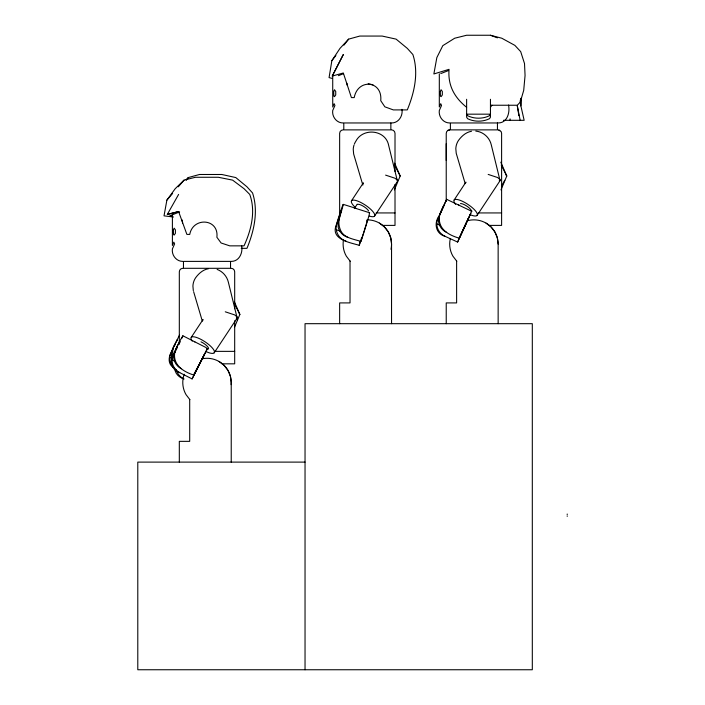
<?xml version="1.0" encoding="UTF-8"?>
<svg xmlns="http://www.w3.org/2000/svg" width="705" height="705" viewBox="0 0 705 705"><rect width="100%" height="100%" fill="white"/><g stroke="black" fill="none" stroke-linecap="round" stroke-linejoin="round"><path stroke-width="1.06" d="M446.23 143.723L446.23 160.528M520.872 105.891L520.933 98.251L520.88 105.891L524.15 120.308L503.467 120.308M438.334 217.827L436.8 222.216L436.888 225.283A13.844 13.254 22.6 0 0 445.014 236.29L457.598 242.053L466.454 223.071M369.103 212.901L369.279 213.289A17.308 0.467 -72.6 0 1 367.543 220.586A17.308 0.467 -72.6 0 1 361.216 240.564L360.907 241.436C353.346 238.924 343.044 238.008 340.11 229.178C338.515 225.036 338.453 220.409 339.951 216.241A17.308 0.467 -72.6 0 0 342.877 204.996A17.308 0.467 -72.6 0 0 336.118 225.468C330.557 239.682 350.623 242.652 359.286 245.331L359.294 245.173A17.308 0.467 -72.6 0 1 360.361 241.066M491.235 105.239L517.25 105.239L520.228 102.251L520.325 100.084M172.892 349.01L169.94 355.699L169.879 358.748A13.844 13.254 22.6 0 0 172.17 365.357M175.113 351.592L172.161 358.281L172.099 361.33A13.844 13.254 22.6 0 0 179.749 372.645L192.086 378.911L207.561 348.323L193.699 375.016C182.718 371.597 172.161 364.203 174.955 351.557C176.84 345.979 179.898 340.832 182.877 335.791L205.992 347.521L207.323 349.01L206.697 349.601M332.284 76.061L343.317 54.523L332.258 76.061L343.317 72.985L351.416 97.598L354.21 97.598C357.884 78.22 382.727 80.502 380.744 100.683L384.868 106.834L393.32 109.909L407.287 109.909C414.399 92.619 418.902 72.809 412.874 54.523L407.287 48.363L396.113 39.136L382.145 36.061L359.797 36.061L348.623 39.136L339.995 48.363L331.861 60.674L329.068 77.603L332.258 78.431M178.603 194.421L167.314 214.417L178.603 211.562L186.887 234.421L189.742 234.421C192.985 216.735 219.079 218.391 216.893 237.277L221.106 242.996L229.751 245.851L244.036 245.851C251.244 230.006 255.941 211.368 249.746 194.421L244.036 188.702L232.606 180.127L218.321 177.272L195.461 177.272L184.031 180.127L175.21 188.702L166.882 200.132L164.027 215.845L173.474 217.017M214.188 352.826L237.162 318.052L228.35 282.159C226.966 276.36 222.718 271.495 217.122 269.407M237.162 319.797L237.338 318.889M354.377 144.067A17.273 16.523 40.2 0 1 355.875 141.185C363.005 127.341 385.811 129.72 388.675 145.486L397.488 181.37L374.514 216.153M477.091 215.43L500.065 180.656L491.253 144.763C489.605 137.51 483.216 131.791 475.787 131.086M504.762 180.295L502.163 184.869M367.508 219.572L366.292 224.031M520.228 102.251L523.709 90.346L525.066 75.453L524.511 63.538L520.687 51.624L514.87 45.376L501.775 38.22L490.451 35.25L466.622 35.25L454.699 38.22L442.793 45.666L436.844 57.581L433.866 73.963L449.05 69.337C447.719 85.613 454.513 97.519 466.622 107.319M366.054 224.825L364.256 230.632M359.286 245.331L361.594 237.77M360.907 241.436L363.207 233.884M363.472 233.082L363.992 231.487M179.581 342.427C177.783 345.194 173.421 352.306 173.712 357.444A13.844 13.254 22.6 0 0 181.361 368.759M182.877 335.791L181.89 338.18M202.476 320.986L203.014 319.541L191.249 337.351M362.802 184.305L363.339 182.859L351.575 200.669M465.388 183.591L465.917 182.146L454.152 199.956M366.935 220.718L367.323 219.687M471.398 211.121L446.679 199.348L443.41 206.865M471.592 211.553L471.848 210.874L459.211 238.167C447.86 234.888 437.426 228.49 439.594 215.492C441.215 209.826 444.159 204.653 446.679 199.348M234.465 327.349L239.859 314.448L234.307 301.599M394.368 189.918L400.184 176.021L394.633 163.172M500.964 189.918L506.78 176.021L500.797 162.176M470.861 213.262L457.598 242.053M176.902 340.85L177.36 339.845M466.763 222.198L468.94 217.219L466.825 221.617M440.555 212.972L443.771 205.693L439.911 213.862L438.766 217.501L438.51 221.396A13.844 13.254 22.6 0 0 446.626 232.403M441.286 211.544L443.031 207.702M439.418 215.633L440.916 212.364M462.833 230.121L466.56 221.987M439.444 215.404C433.672 222.56 435.452 233.743 445.014 236.29M459.211 238.167L462.524 230.993M179.061 344.058L180.268 341.59M174.1 346.613L175.219 344.357M176.321 349.204L177.44 346.948M175.563 351.055L176.779 348.64M172.936 349.275C169.006 354.597 166.68 363.313 173.439 367.543M175.157 351.857C169.059 358.607 170.434 369.764 179.749 372.645M193.699 375.016L204.397 354.536L192.086 378.911M179.555 334.954L172.734 348.975L172.804 356.827M177.325 339.643C174.787 344.428 171.421 349.213 171.491 354.862A13.844 13.254 22.6 0 0 172.196 358.29M354.351 208.601L357.188 204.177M490.451 107.319L491.931 105.239M186.287 180.145L188.297 177.563L199.471 174.487L221.819 174.487L235.787 177.563L246.962 186.799L252.549 192.95C258.576 211.236 254.073 231.046 246.962 248.336L241.242 248.336M331.861 60.674L335.88 55.501M343.925 45.164L348.623 39.136M166.882 200.132L172.602 193.461M178.312 186.799L184.031 180.127M186.138 179.872L188.297 177.563M447.966 130.346L449.693 129.879L447.966 130.346L446.697 131.615L446.23 133.342L446.23 201.154M448.362 70.606L440.792 73.584M338.4 75.673L343.317 73.752M179.616 211.923L169.746 215.845L172.575 216.62M471.495 131.271C465.935 132.223 461.669 136.056 458.453 140.471A17.273 16.523 40.2 0 0 455.818 148.658L456.223 153.276L465.106 183.309M208.592 268.667C203.031 269.618 198.766 273.452 195.549 277.867A17.273 16.523 40.2 0 0 192.914 286.054L193.32 290.671M343.106 129.879L341.37 130.346L340.11 131.615L339.643 133.342L339.643 215.342M182.78 268.305L181.044 268.772L179.784 270.041L179.317 271.769L179.317 343.978M167.314 214.417L178.603 211.562M499.246 180.815L500.065 180.656M236.342 318.211L237.162 318.052M391.548 122.961C398.572 123.075 403.119 115.849 401.938 109.346M498.144 122.961C507.318 123.04 510.138 112.456 508.525 105.045M231.231 261.388C239.321 261.511 243.11 252.619 241.612 245.622M339.643 212.936L340.11 212.936M376.135 212.936L395.012 212.936M478.325 212.936L501.608 212.936M382.427 225.397L395.012 225.397L395.012 184.525M214.708 351.363L234.686 351.363M222.101 363.824L234.686 363.824L234.686 320.775M305.036 462.11L137.792 462.11L137.792 669.75L532.31 669.75L532.31 323.683L305.036 323.683L305.036 669.75M355.505 208.327L368.433 212.381M449.693 122.961C443.242 123.058 438.413 116.704 439.312 110.5L441.524 105.486L440.722 103.688L439.312 107.019L439.312 73.822M343.106 122.961C336.646 123.058 331.826 116.704 332.725 110.5L334.937 105.486L334.135 103.688L332.725 107.019L332.725 74.889M182.78 261.388C176.321 261.485 171.5 255.131 172.399 248.927L174.611 243.912L173.809 242.123L172.399 245.446L172.399 214.391M498.928 130.161L501.14 131.615L501.608 133.342L501.608 225.397L489.014 225.397L486.027 223.106M368.177 83.754L372.98 84.803M458.409 204.847L458.937 204.961M488.177 174.408L497.66 177.545L500.242 179.749M385.6 175.122L395.082 178.259L397.664 180.462M225.274 311.804L234.756 314.941L237.338 317.144M194.386 341.758L194.897 341.89M498.144 129.879L499.871 130.346M391.548 129.879L393.284 130.346L394.553 131.615L395.012 133.342L395.012 171.421M231.231 268.305L232.958 268.772L234.227 270.041L234.686 271.769L234.686 308.755M343.203 204.344L356.06 208.38M347.706 237.294A13.844 13.254 22.6 0 1 338.206 227.362L337.986 223.476L341.123 211.006L336.444 225.106L336.029 228.191L336.435 229.874L340.63 231.187M184.058 379.008C179.387 377.624 174.963 373.809 174.866 368.627M490.451 35.25L497.395 37.85M436.924 223.908L439.92 225.283M169.975 357.373L171.932 358.369M172.187 359.955L175.131 361.454M489.376 225.67L491.05 226.957M379.44 223.106L384.454 226.957M219.114 361.533L224.128 365.384M506.26 175.43L506.78 176.021L501.22 165.005M399.673 175.43L400.184 176.021L394.624 165.005M239.348 313.857L239.859 314.448L234.298 303.432M491.447 227.477L494.901 231.971L497.316 237.814L498.144 244.089L498.144 323.683M456.787 261.211L452.936 256.197A24.226 24.226 0 0 1 450.266 238.836M384.851 227.477L388.305 231.971L390.729 237.814L391.548 244.089L391.548 323.683M350.2 261.211L346.349 256.197A24.226 24.226 0 0 1 343.476 239.876M224.525 365.904L227.979 370.398L230.403 376.241L231.231 382.515L231.231 462.11M189.874 399.638L186.023 394.624A24.226 24.226 0 0 1 184.234 374.232M362.837 185.062L353.646 153.99L353.24 149.372A17.273 16.523 40.2 0 1 354.007 145.08M193.628 291.703L202.203 320.704M520.167 120.308L517.311 105.891L518.854 115.62M182.057 219.872L182.604 222.991M346.904 83.243L347.221 85.296M336.435 229.874L336.585 231.258A13.844 13.254 22.6 0 0 346.084 241.18M567.208 514.042L567.208 514.553M567.208 515.848L567.208 516.351M510.05 118.863L510.05 120.308M490.451 99.282L490.451 117.145L489.543 118.66C482.854 122.009 474.209 122.009 467.53 118.66L466.622 117.145L466.622 99.282M456.62 260.991L456.62 302.912L446.23 302.912L446.23 323.683M350.024 260.991L350.024 302.912L339.643 302.912L339.643 323.683M189.698 399.418L189.698 441.348L179.317 441.348L179.317 462.11M467.653 220.683A24.226 24.226 0 0 1 498.144 244.089M460.462 203.595A6.865 1.992 33.4 0 1 467.644 206.68A6.865 1.992 33.4 0 1 471.31 211.535M455.668 204.406A13.844 4.018 33.4 0 1 459.942 200.246A13.844 4.018 33.4 0 1 476.236 211.852A13.844 4.018 33.4 0 1 470.059 214.664M357.356 204.573A6.865 1.992 33.4 0 1 362.819 205.939A6.865 1.992 33.4 0 1 368.609 210.962M355.056 207.217A13.844 4.018 33.4 0 1 355.144 200.299A13.844 4.018 33.4 0 1 372.407 211.015A13.844 4.018 33.4 0 1 369.314 216.065M367.331 219.863A24.226 24.226 0 0 1 390.975 249.332M182.472 378.109A13.844 13.254 22.6 0 1 176.259 369.684M201.753 358.863A24.226 24.226 0 0 1 231.134 384.622M173.879 367.428A13.844 13.254 22.6 0 1 172.69 366.08M200.995 341.846A6.865 1.992 33.4 0 1 207.649 346.719A6.865 1.992 33.4 0 1 206.997 349.178M192.262 341.149A13.844 4.018 33.4 0 1 197.955 337.986A13.844 4.018 33.4 0 1 213.73 349.856A13.844 4.018 33.4 0 1 206.195 351.636M173.368 229.892L173.536 234.624L174.161 235.082L175.404 233.355L175.404 229.892L174.161 228.164L173.368 229.892M333.694 91.465L333.862 96.197L334.487 96.656L335.73 94.928L335.73 91.465L334.487 89.738L333.694 91.465M440.281 91.465L440.449 96.197L441.083 96.656L442.326 94.928L442.326 91.465L441.083 89.738L440.281 91.465M490.451 114.175L489.543 115.682C482.854 119.03 474.209 119.03 467.53 115.682L466.622 114.175L490.451 114.175M390.861 122.961L343.793 122.961L343.793 129.879L390.861 129.879L390.861 122.961M497.448 122.961L450.389 122.961L450.389 129.879L497.448 129.879L497.448 122.961M230.535 261.388L183.467 261.388L183.467 268.305L230.535 268.305L230.535 261.388"/></g></svg>
